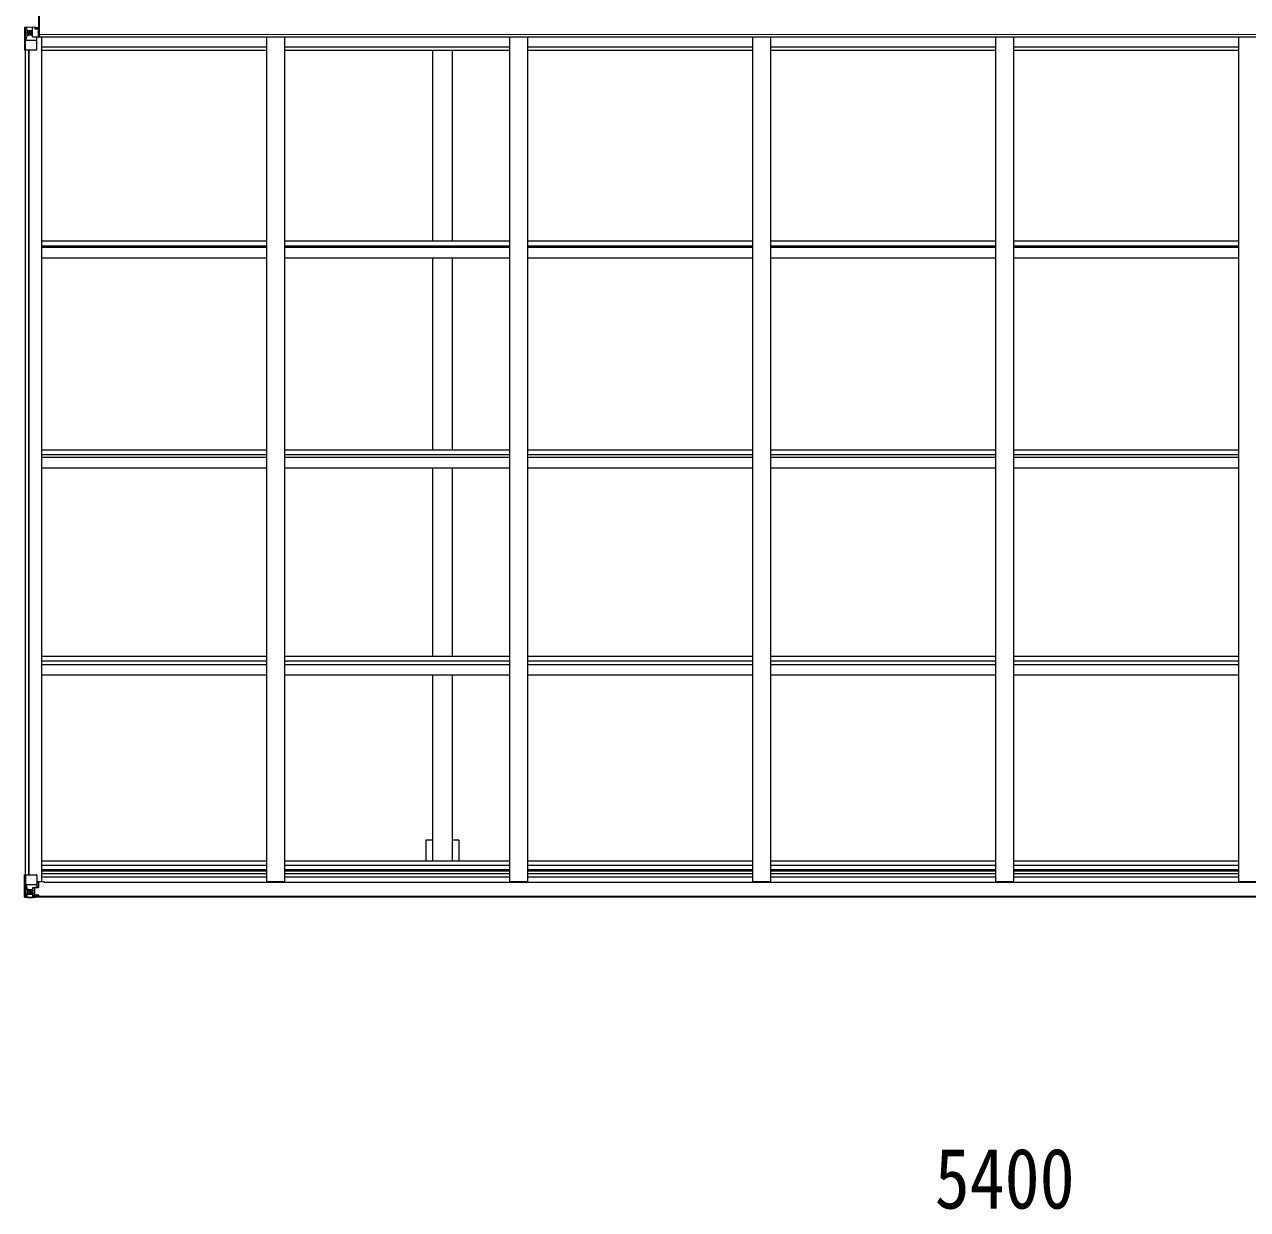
# Model space of a CAD drawing. Units: millimetres at full size; details may follow other scales. Extents: x -9783 to 33769, y -6828 to 6752.
# Drawn here: x 1114 to 4486, y 220 to 3488 of the extents above; entities that cross this region are included whole.
import ezdxf
from ezdxf.enums import TextEntityAlignment as Align

# ---------------------------------------------------------------- set-up
doc = ezdxf.new("R2010")
doc.units = ezdxf.units.MM
doc.header["$LTSCALE"] = 35
for name, color, linetype, lineweight in [('0-1_本体', 4, 'Continuous', 9), ('0-2_部品', 7, 'Continuous', 9), ('0-7_合掌部品', 3, 'Continuous', 9), ('0-A_寸法', 6, 'Continuous', 9)]:
    doc.layers.add(name, color=color, linetype=linetype, lineweight=lineweight)
doc.styles.add('ＭＳ ゴシック', font='')
doc.styles.get('ＭＳ ゴシック').set_extended_font_data('MS Gothic')

msp = doc.modelspace()

# ---------------------------------------------------------------- linework, layer by layer
at = {"layer": '0-1_本体'}
for p, q in [((1142.13, 3479.77), (1152.63, 3479.77)), ((1151.59, 3454.32), (1155.13, 3454.32)), ((6476.13, 3459.71), (1155.13, 3459.99)), ((1155.13, 3456.67), (1155.13, 3453.02)), ((6476.13, 3453.02), (1155.13, 3453.02)), ((1160.63, 3453.02), (1160.63, 1123.79)), ((1780.63, 3453.02), (1780.63, 1124.21)), ((1830.63, 3453.02), (1830.63, 1124.21)), ((2450.63, 3453.02), (2450.63, 1124.21)), ((2500.63, 3453.02), (2500.63, 1124.21)), ((3120.63, 3453.02), (3120.63, 1124.21)), ((3170.63, 3453.02), (3170.63, 1124.21)), ((3790.63, 3453.02), (3790.63, 1124.21)), ((3840.63, 3453.02), (3840.63, 1124.21)), ((4460.63, 3453.02), (4460.63, 1124.21)), ((1115.63, 3417.97), (1115.63, 1142.87)), ((1124.63, 3417.97), (1124.63, 1142.87)), ((1125.33, 3417.97), (1125.33, 1142.87)), ((1160.63, 3426.21), (1780.63, 3426.21)), ((1160.63, 3417.1), (1780.63, 3417.1)), ((1830.63, 3426.21), (2450.63, 3426.21)), ((1830.63, 3417.1), (2450.63, 3417.1)), ((2238.13, 3417.1), (2238.13, 2891.04)), ((2293.13, 3417.1), (2293.13, 2891.04)), ((2500.63, 3426.21), (3120.63, 3426.21)), ((2500.63, 3417.1), (3120.63, 3417.1)), ((3170.63, 3426.21), (3790.63, 3426.21)), ((3170.63, 3417.1), (3790.63, 3417.1)), ((3840.63, 3426.21), (4460.63, 3426.21)), ((3840.63, 3417.1), (4460.63, 3417.1)), ((1160.63, 2891.04), (1780.63, 2891.04)), ((1160.63, 2878.02), (1780.63, 2878.02)), ((1160.63, 2874.23), (1780.63, 2874.23)), ((1830.63, 2891.04), (2450.63, 2891.04)), ((1830.63, 2878.02), (2450.63, 2878.02)), ((1830.63, 2874.23), (2450.63, 2874.23)), ((2500.63, 2891.04), (3120.63, 2891.04)), ((2500.63, 2878.02), (3120.63, 2878.02)), ((2500.63, 2874.23), (3120.63, 2874.23)), ((3170.63, 2891.04), (3790.63, 2891.04)), ((3170.63, 2878.02), (3790.63, 2878.02)), ((3170.63, 2874.23), (3790.63, 2874.23)), ((3840.63, 2891.04), (4460.63, 2891.04)), ((3840.63, 2878.02), (4460.63, 2878.02)), ((3840.63, 2874.23), (4460.63, 2874.23)), ((1160.63, 2844.43), (1780.63, 2844.43)), ((1830.63, 2844.43), (2450.63, 2844.43)), ((2238.13, 2844.43), (2238.13, 2314.75)), ((2293.13, 2844.43), (2293.13, 2314.75)), ((2500.63, 2844.43), (3120.63, 2844.43)), ((3170.63, 2844.43), (3790.63, 2844.43)), ((3840.63, 2844.43), (4460.63, 2844.43)), ((1160.63, 2314.75), (1780.63, 2314.75)), ((1160.63, 2301.79), (1780.63, 2301.79)), ((1160.63, 2294.63), (1780.63, 2294.63)), ((1830.63, 2314.75), (2450.63, 2314.75)), ((1830.63, 2301.79), (2450.63, 2301.79)), ((1830.63, 2294.63), (2450.63, 2294.63)), ((2500.63, 2314.75), (3120.63, 2314.75)), ((2500.63, 2301.79), (3120.63, 2301.79)), ((2500.63, 2294.63), (3120.63, 2294.63)), ((3170.63, 2314.75), (3790.63, 2314.75)), ((3170.63, 2301.79), (3790.63, 2301.79)), ((3170.63, 2294.63), (3790.63, 2294.63)), ((3840.63, 2314.75), (4460.63, 2314.75)), ((3840.63, 2301.79), (4460.63, 2301.79)), ((3840.63, 2294.63), (4460.63, 2294.63)), ((1160.63, 2265.19), (1780.63, 2265.19)), ((1830.63, 2265.19), (2450.63, 2265.19)), ((2238.13, 2265.19), (2238.13, 1746.06)), ((2293.13, 2265.19), (2293.13, 1746.06)), ((2500.63, 2265.19), (3120.63, 2265.19)), ((3170.63, 2265.19), (3790.63, 2265.19)), ((3840.63, 2265.19), (4460.63, 2265.19)), ((1160.63, 1746.06), (1780.63, 1746.06)), ((1160.63, 1733.21), (1780.63, 1733.21)), ((1160.63, 1723.24), (1780.63, 1723.24)), ((1830.63, 1746.06), (2450.63, 1746.06)), ((1830.63, 1733.21), (2450.63, 1733.21)), ((1830.63, 1723.24), (2450.63, 1723.24)), ((2500.63, 1746.06), (3120.63, 1746.06)), ((2500.63, 1733.21), (3120.63, 1733.21)), ((2500.63, 1723.24), (3120.63, 1723.24)), ((3170.63, 1746.06), (3790.63, 1746.06)), ((3170.63, 1733.21), (3790.63, 1733.21)), ((3170.63, 1723.24), (3790.63, 1723.24)), ((3840.63, 1746.06), (4460.63, 1746.06)), ((3840.63, 1733.21), (4460.63, 1733.21)), ((3840.63, 1723.24), (4460.63, 1723.24)), ((1160.63, 1694.24), (1780.63, 1694.24)), ((1830.63, 1694.24), (2450.63, 1694.24)), ((2238.13, 1694.24), (2238.13, 1181.83)), ((2293.13, 1694.24), (2293.13, 1181.83)), ((2500.63, 1694.24), (3120.63, 1694.24)), ((3170.63, 1694.24), (3790.63, 1694.24)), ((3840.63, 1694.24), (4460.63, 1694.24)), ((2310.83, 1238.1), (2293.13, 1238.1)), ((2310.83, 1238.1), (2310.83, 1181.83)), ((1160.63, 1181.83), (1780.63, 1181.83)), ((1830.63, 1181.83), (2450.63, 1181.83)), ((2500.63, 1181.83), (3120.63, 1181.83)), ((3170.63, 1181.83), (3790.63, 1181.83)), ((3840.63, 1181.83), (4460.63, 1181.83)), ((1160.63, 1169.01), (1780.63, 1169.01)), ((1160.63, 1157.66), (1780.63, 1157.66)), ((1160.63, 1153.88), (1780.63, 1153.88)), ((1160.63, 1146.81), (1780.63, 1146.81)), ((1830.63, 1169.01), (2450.63, 1169.01)), ((1830.63, 1157.66), (2450.63, 1157.66)), ((1830.63, 1153.88), (2450.63, 1153.88)), ((1830.63, 1146.81), (2450.63, 1146.81)), ((2500.63, 1169.01), (3120.63, 1169.01)), ((2500.63, 1157.66), (3120.63, 1157.66)), ((2500.63, 1153.88), (3120.63, 1153.88)), ((2500.63, 1146.81), (3120.63, 1146.81)), ((3170.63, 1169.01), (3790.63, 1169.01)), ((3170.63, 1157.66), (3790.63, 1157.66)), ((3170.63, 1153.88), (3790.63, 1153.88)), ((3170.63, 1146.81), (3790.63, 1146.81)), ((3840.63, 1169.01), (4460.63, 1169.01)), ((3840.63, 1157.66), (4460.63, 1157.66)), ((3840.63, 1153.88), (4460.63, 1153.88)), ((3840.63, 1146.81), (4460.63, 1146.81)), ((1160.63, 1137.44), (1780.63, 1137.44)), ((1168.13, 1122.37), (6463.13, 1122.37)), ((1780.63, 1124.21), (1830.63, 1124.21)), ((1830.63, 1137.44), (2450.63, 1137.44)), ((2450.63, 1124.21), (2500.63, 1124.21)), ((2500.63, 1137.44), (3120.63, 1137.44)), ((3120.63, 1124.21), (3170.63, 1124.21)), ((3170.63, 1137.44), (3790.63, 1137.44)), ((3790.63, 1124.21), (3840.63, 1124.21)), ((3840.63, 1137.44), (4460.63, 1137.44)), ((4460.63, 1124.21), (4510.63, 1124.21)), ((1137.13, 1084.17), (6494.13, 1084.17)), ((1137.13, 1082.1), (6494.13, 1082.1))]:
    msp.add_line(p, q, dxfattribs=at)
msp.add_lwpolyline([(2238.13, 1238.1), (2220.43, 1238.1), (2220.43, 1181.83)], dxfattribs=at)
at = {"layer": '0-2_部品'}
for p, q in [((1116.47, 1142.87), (1146.63, 1142.87)), ((1116.47, 1142.87), (1116.47, 1082.29)), ((1117.02, 1115.99), (1123.63, 1116.2)), ((1117.02, 1115.99), (1121.16, 1103.9)), ((1123.63, 1116.2), (1147.63, 1116.2)), ((1147.63, 1141.87), (1147.63, 1108.77)), ((1168.13, 1123.18), (1147.63, 1123.18)), ((1152.13, 1119.87), (1147.63, 1119.87)), ((1152.13, 1123.18), (1152.13, 1108)), ((1113.63, 1082.16), (1113.63, 1082.2)), ((1114.57, 1081.2), (1114.57, 1081.17)), ((1114.57, 1081.16), (1114.57, 1081.16)), ((1123.54, 1080.77), (1115.62, 1081.25)), ((1116.48, 1082.22), (1116.47, 1082.29)), ((1120.44, 1085.66), (1117.71, 1081.99)), ((1123.63, 1102.67), (1121.3, 1102.64)), ((1121.3, 1102.64), (1121.3, 1089.17)), ((1121.3, 1089.17), (1123.63, 1089.11)), ((1123.63, 1102.67), (1135.63, 1102.67)), ((1123.63, 1102.67), (1123.63, 1102.67)), ((1123.63, 1089.11), (1135.63, 1089.11)), ((1135.63, 1079.99), (1123.63, 1080.77)), ((1129.11, 1096.31), (1129.11, 1097.27)), ((1134.63, 1089.11), (1135.63, 1089.11)), ((1135.63, 1105.97), (1135.63, 1079.87)), ((1137.13, 1102.67), (1135.63, 1102.67)), ((1137.13, 1089.11), (1135.63, 1089.11)), ((1137.13, 1085.58), (1135.63, 1085.58)), ((1135.63, 1080.76), (1142.13, 1080.36)), ((1142.13, 1079.47), (1135.63, 1079.87)), ((1146.8, 1108.51), (1136.46, 1106.86)), ((1136.46, 1106.23), (1146.8, 1107.88)), ((1136.46, 1106.86), (1136.46, 1106.23)), ((1141.13, 1099.07), (1137.13, 1099.07)), ((1141.13, 1090.87), (1137.13, 1090.87)), ((1137.63, 1085.94), (1137.13, 1085.94)), ((1142.13, 1081.28), (1137.13, 1081.37)), ((1137.24, 1087.24), (1141.13, 1087.24)), ((1137.63, 1087.03), (1137.63, 1086.87)), ((1137.63, 1086.87), (1137.63, 1086.87)), ((1147.63, 1086.78), (1137.63, 1086.87)), ((1137.63, 1084.91), (1137.63, 1086.87)), ((1145.63, 1084.94), (1137.63, 1084.94)), ((1145.63, 1084.91), (1137.63, 1084.91)), ((1141.13, 1106.97), (1141.13, 1087)), ((1142.13, 1081.28), (1142.13, 1082.1)), ((1142.13, 1080.87), (1142.13, 1081.28)), ((1142.13, 1080.87), (1142.13, 1080.36)), ((1142.13, 1080.36), (1142.13, 1079.47)), ((1146.8, 1107.88), (1146.8, 1108.51)), ((1147.08, 1107.96), (1151.13, 1107.99)), ((1147.13, 1081.67), (1147.13, 1082.1)), ((1147.43, 1081.67), (1147.13, 1081.67)), ((1147.43, 1081.67), (1149.12, 1082.1)), ((1147.63, 1086.78), (1147.63, 1085.17)), ((1147.63, 1085.17), (1152.63, 1085.17)), ((1151.13, 1109.73), (1152.13, 1109.72)), ((1152.13, 1108), (1151.13, 1107.99)), ((1152.63, 1084.16), (1152.63, 1085.17)), ((1152.63, 1085.17), (1153.63, 1085.17)), ((1153.63, 1086.85), (1153.63, 1086.74)), ((1153.63, 1085.17), (1153.63, 1086.74)), ((1153.63, 1085.17), (1153.63, 1084.16))]:
    msp.add_line(p, q, dxfattribs=at)
for points in [[(1113.63, 1082.2), (1113.63, 1142.87), (1116.47, 1142.87)], [(1114.57, 1081.16), (1123.63, 1080.6), (1135.63, 1079.87)], [(1127.19, 1095.35), (1126.23, 1095.35), (1126.23, 1094.39), (1127.19, 1094.39)], [(1129.11, 1097.27), (1128.15, 1097.27), (1128.15, 1096.31)], [(1128.15, 1093.43), (1128.15, 1092.47), (1129.11, 1092.47), (1129.11, 1093.43)], [(1130.07, 1094.39), (1131.03, 1094.39), (1131.03, 1095.35), (1130.07, 1095.35)], [(1142.13, 1080.87), (1137.13, 1080.87), (1137.13, 1106.33)], [(1152.63, 1086.9), (1137.63, 1087.03), (1137.63, 1087.03)], [(1137.63, 1085.94), (1145.63, 1085.94), (1145.63, 1084.16)], [(1151.13, 1107.99), (1151.13, 1109.73), (1147.63, 1109.75)], [(1147.63, 1086.78), (1147.63, 1086.79), (1153.63, 1086.74)]]:
    msp.add_lwpolyline(points, dxfattribs=at)
msp.add_circle((1128.63, 1094.87), 5.3, dxfattribs=at)
for centre, radius, start, end in [((1146.63, 1141.87), 1, 0, 90), ((1114.63, 1082.2), 0.999, 180.04917, 266.5576), ((1114.63, 1082.16), 0.999, 180.04917, 266.5576), ((1114.63, 1082.16), 1, 179.99921, 266.49983), ((1115.78, 1068.55), 12.7, 84.89689, 90.75534), ((1117.76, 1082.16), 1.28, 177.54105, 228.82169), ((1127.19, 1096.31), 0.96, 270, 0), ((1127.19, 1093.43), 0.96, 0, 90), ((1130.07, 1096.31), 0.96, 180, 270), ((1130.07, 1093.43), 0.96, 90, 180), ((1136.57, 1105.93), 0.937, 96.73234, 177.67791), ((1136.57, 1105.3), 0.937, 96.73234, 177.67791), ((1137.64, 1087.54), 0.513, 178.95293, 268.11972), ((1137.63, 1087.37), 0.5, 179.95536, 269.47105), ((1137.63, 1084.44), 0.5, 89.99891, 179.99891), ((1137.63, 1084.41), 0.5, 90.00309, 180.00198), ((1146.69, 1109.44), 0.937, 276.73234, 357.67791), ((1146.69, 1108.81), 0.937, 276.73234, 357.67791), ((1152.77, 1079.21), 7.69, 83.56574, 91.03001)]:
    msp.add_arc(centre, radius, start, end, dxfattribs=at)
for centre, major_axis, ratio, start_param, end_param in [((1117.74, 1113.64), (0.85, -2.32), 0.403757, 3.0087805, 3.9744392), ((1116.57, 1081.08), (2, -0.12), 0.060933, 2.0712557, 3.1453404), ((1315.57, 1068.85), (201, -12.36), 0.060933, 3.1453404, 3.145839), ((1116.76, 1084.18), (-0.02, -3), 0.466854, 0.125683, 0.7596956), ((1118.43, 1089.25), (0.03, -5), 0.573921, 0.7672717, 1.551125), ((1119.89, 1102.62), (0, -3), 0.468246, 1.5772882, 2.0127935), ((1041.88, 1089.11), (81.75, 0), 0.061163, 6.2824128, 6.2831853)]:
    msp.add_ellipse(centre, major_axis=major_axis, ratio=ratio, start_param=start_param, end_param=end_param, dxfattribs=at)
at = {"layer": '0-7_合掌部品'}
for p, q in [((1113.63, 3478.68), (1113.63, 3417.97)), ((1114.57, 3479.64), (1114.57, 3479.68)), ((1123.54, 3480.06), (1115.62, 3479.59)), ((1116.48, 3478.62), (1116.47, 3478.55)), ((1116.47, 3417.97), (1116.47, 3478.55)), ((1120.44, 3475.18), (1117.71, 3478.85)), ((1135.63, 3480.85), (1123.63, 3480.07)), ((1135.63, 3454.18), (1135.63, 3480.97)), ((1142.13, 3481.37), (1142.13, 3475.42)), ((1151.13, 3475.99), (1142.13, 3476.05)), ((1152.13, 3455.12), (1152.13, 3475.28)), ((1117.02, 3444.85), (1121.16, 3456.94)), ((1117.02, 3444.85), (1123.63, 3444.64)), ((1121.3, 3471.67), (1123.63, 3471.73)), ((1121.3, 3458.2), (1121.3, 3471.67)), ((1123.63, 3458.17), (1121.3, 3458.2)), ((1123.63, 3471.73), (1135.63, 3471.73)), ((1123.63, 3458.17), (1123.63, 3458.17)), ((1135.63, 3458.17), (1123.63, 3458.17)), ((1123.63, 3444.64), (1147.63, 3444.64)), ((1128.15, 3464.53), (1128.15, 3463.57)), ((1135.63, 3454.18), (1142.13, 3454.18)), ((1136.46, 3453.98), (1136.46, 3454.18)), ((1146.8, 3452.32), (1136.46, 3453.98)), ((1139.15, 3454.18), (1146.8, 3452.96)), ((1142.13, 3454.18), (1151.13, 3454.21)), ((1146.8, 3452.96), (1146.8, 3452.32)), ((1147.63, 3418.97), (1147.63, 3452.07)), ((1113.63, 3417.97), (1146.63, 3417.97))]:
    msp.add_line(p, q, dxfattribs=at)
msp.add_lwpolyline([(1154.13, 3456.65), (1154.13, 3519.65), (1152.63, 3519.65), (1152.63, 3456.65)], close=True, dxfattribs=at)
for points in [[(1154.13, 3456.65), (1155.13, 3456.65), (1155.13, 3519.65), (1154.13, 3519.65)], [(1114.57, 3479.68), (1123.63, 3480.23), (1142.13, 3481.37)], [(1152.13, 3475.28), (1152.12, 3475.39), (1142.13, 3475.42)], [(1127.19, 3466.45), (1126.23, 3466.45), (1126.23, 3465.49), (1127.19, 3465.49)], [(1129.11, 3467.41), (1129.11, 3468.37), (1128.15, 3468.37), (1128.15, 3467.41)], [(1128.15, 3463.57), (1129.11, 3463.57), (1129.11, 3464.53)], [(1130.07, 3465.49), (1131.03, 3465.49), (1131.03, 3466.45), (1130.07, 3466.45)]]:
    msp.add_lwpolyline(points, dxfattribs=at)
msp.add_circle((1128.63, 3465.97), 5.3, dxfattribs=at)
for centre, radius, start, end in [((1114.63, 3478.68), 0.999, 93.4424, 179.95083), ((1114.63, 3478.68), 1, 93.50017, 180.00079), ((1114.63, 3478.64), 0.999, 93.4424, 179.95083), ((1115.78, 3492.29), 12.7, 269.24466, 275.10311), ((1117.76, 3478.68), 1.28, 131.17831, 182.45895), ((1127.19, 3467.41), 0.96, 270, 0), ((1127.19, 3464.53), 0.96, 0, 90), ((1130.07, 3467.41), 0.96, 180, 270), ((1130.07, 3464.53), 0.96, 90, 180), ((1136.57, 3454.91), 0.937, 230.93398, 263.26766), ((1146.69, 3452.03), 0.937, 2.32209, 83.26766), ((1146.69, 3451.39), 0.937, 2.32209, 83.26766), ((1146.63, 3418.97), 1, 270, 0)]:
    msp.add_arc(centre, radius, start, end, dxfattribs=at)
for centre, major_axis, ratio, start_param, end_param in [((1315.57, 3491.99), (201, 12.36), 0.060933, 3.1373463, 3.1378449), ((1116.57, 3479.76), (2, 0.12), 0.060933, 3.1378449, 4.2119296), ((1116.76, 3476.66), (-0.02, 3), 0.466854, 5.5234897, 6.1575023), ((1118.43, 3471.59), (0.03, 5), 0.573921, 4.7320603, 5.5159136), ((1151.13, 3475.29), (1, -0.012), 0.707053, 0.1587743, 1.5795216), ((1117.74, 3447.2), (0.85, 2.32), 0.403757, 2.3087461, 3.2744049), ((1119.89, 3458.22), (0, 3), 0.468246, 4.2703918, 4.7058971), ((1041.88, 3471.73), (81.75, 0), 0.061163, 0, 0.0007725), ((1151.13, 3455.12), (1, 0.021), 0.906239, 4.6936843, 6.2644806)]:
    msp.add_ellipse(centre, major_axis=major_axis, ratio=ratio, start_param=start_param, end_param=end_param, dxfattribs=at)

# ---------------------------------------------------------------- texts
at = {"layer": '0-A_寸法', "color": 7, "style": 'ＭＳ ゴシック', "width": 0.85}
msp.add_text('5400', height=166.8, dxfattribs=at).set_placement((3623.13, 172.31), align=Align.BOTTOM_LEFT)

doc.saveas('drawing.dxf')
